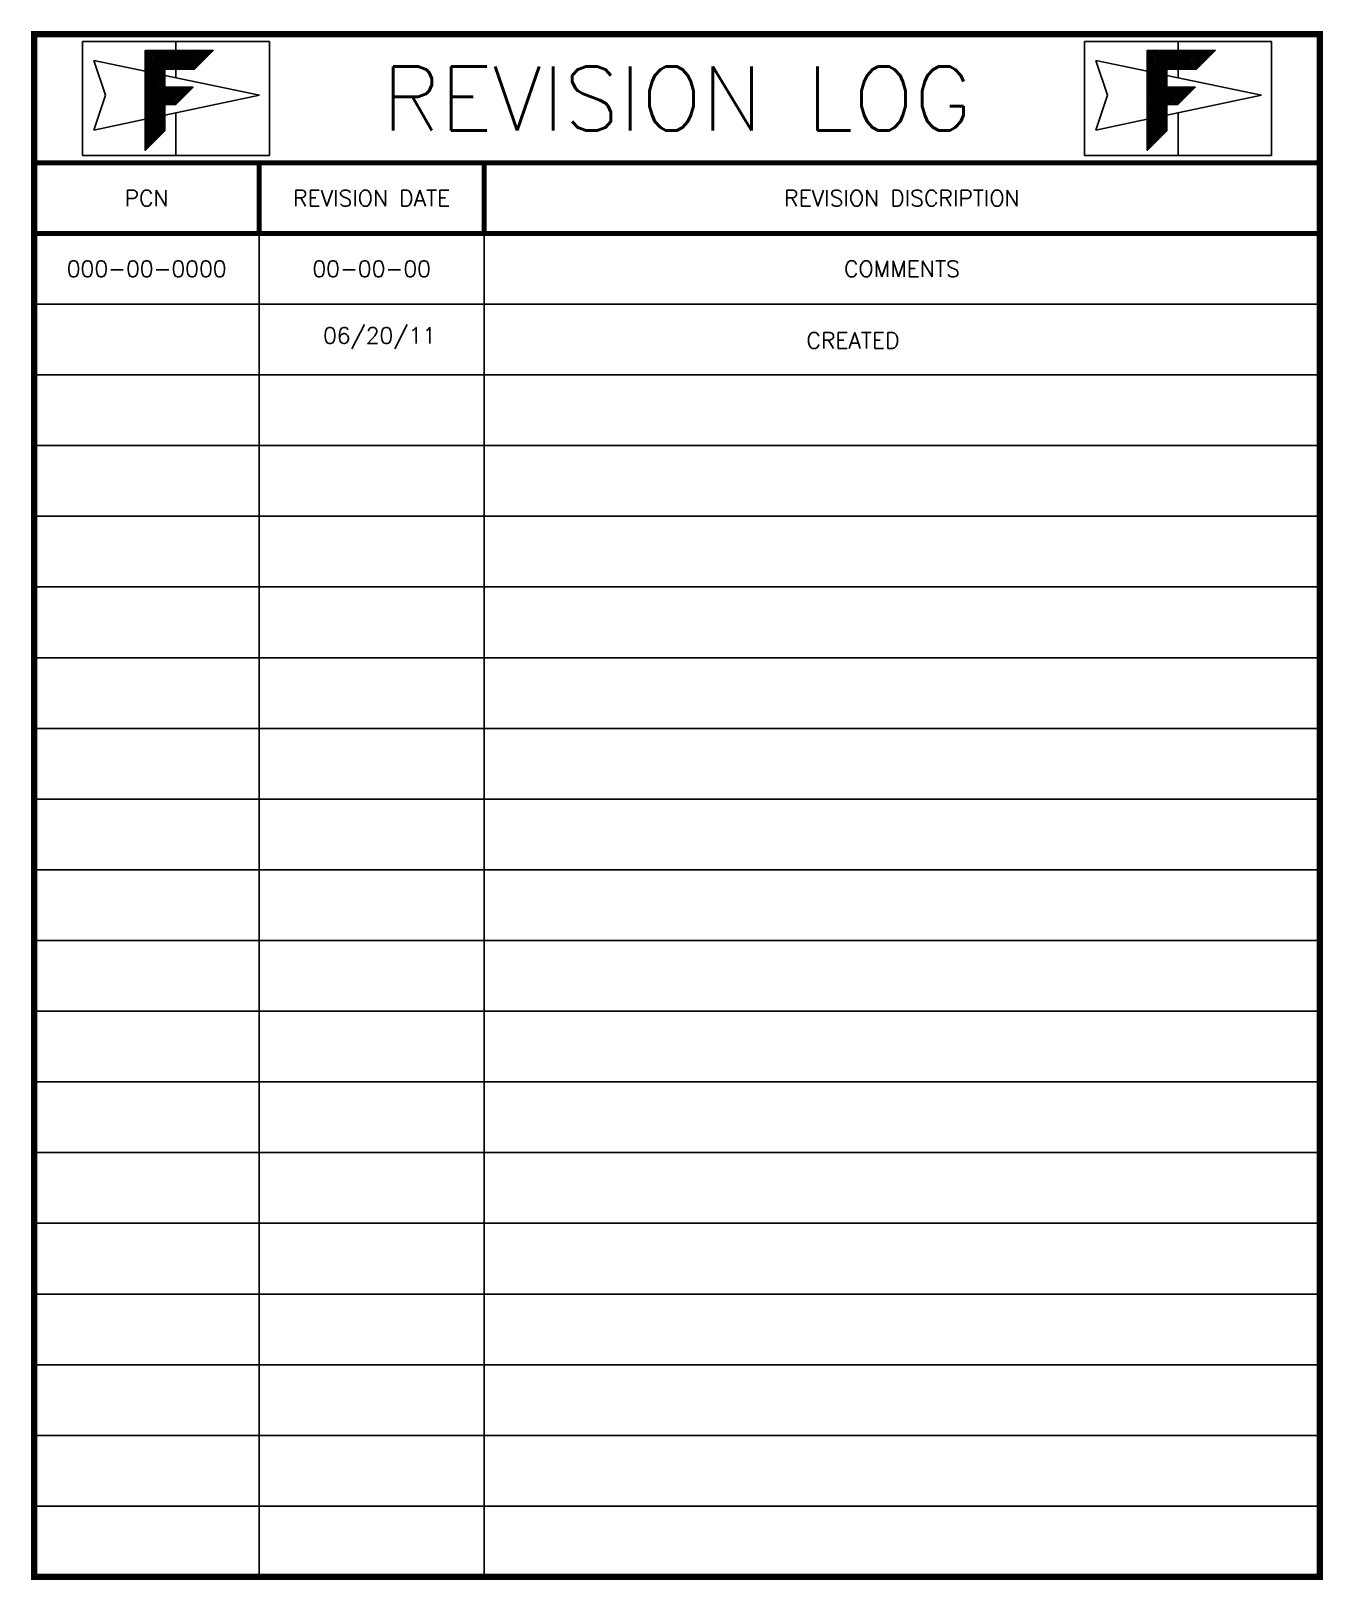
# Model space of a CAD drawing. Extents: x -4 to 57.4, y 0.4 to 32.4.
# Drawn here: x 37.25 to 57.35, y 8.31 to 32.41 of the extents above; entities that cross this region are included whole.
import ezdxf
from ezdxf.enums import TextEntityAlignment as Align

# ---------------------------------------------------------------- set-up
doc = ezdxf.new("R2010")
doc.units = 0
doc.header["$MEASUREMENT"] = 0
doc.layers.get('0').update_dxf_attribs({"linetype": 'CONTINUOUS'})
doc.layers.add('REVISION LOG', color=7, linetype='CONTINUOUS')
doc.styles.get("Standard").update_dxf_attribs({"font": 'simplex.shx'})

# ---------------------------------------------------------------- blocks, each defined once
blk = doc.blocks.new('*X38')
at = {"color": 0}
for p, q in [((7.2329, 10.2346), (7.4628, 10.4645)), ((7.2329, 10.2452), (7.4522, 10.4645)), ((7.2329, 10.2558), (7.4416, 10.4645)), ((7.2329, 10.2664), (7.431, 10.4645)), ((7.2329, 10.277), (7.4204, 10.4645)), ((7.2329, 10.2876), (7.4098, 10.4645)), ((7.2329, 10.2982), (7.3992, 10.4645)), ((7.2329, 10.3089), (7.3886, 10.4645)), ((7.2329, 10.3195), (7.378, 10.4645)), ((7.2329, 10.3301), (7.3674, 10.4645)), ((7.2329, 10.3407), (7.3568, 10.4645)), ((7.2329, 10.3513), (7.3462, 10.4645)), ((7.2329, 10.3619), (7.3356, 10.4645)), ((7.2329, 10.3725), (7.325, 10.4645)), ((7.2329, 10.3831), (7.3143, 10.4645)), ((7.2329, 10.3937), (7.3037, 10.4645)), ((7.2329, 10.4043), (7.2931, 10.4645)), ((7.2329, 10.4149), (7.2825, 10.4645)), ((7.2329, 10.4255), (7.2719, 10.4645)), ((7.2329, 10.4361), (7.2613, 10.4645)), ((7.2329, 10.4467), (7.2507, 10.4645)), ((7.2329, 10.4573), (7.2401, 10.4645)), ((7.3549, 10.3369), (7.2329, 10.4589)), ((7.3549, 10.3263), (7.2329, 10.4483)), ((7.3549, 10.3157), (7.2329, 10.4377)), ((7.3549, 10.3051), (7.2329, 10.4271)), ((7.3549, 10.2945), (7.2329, 10.4164)), ((7.3549, 10.3475), (7.2379, 10.4645)), ((7.3646, 10.3484), (7.2485, 10.4645)), ((7.3752, 10.3484), (7.2591, 10.4645)), ((7.3858, 10.3484), (7.2697, 10.4645)), ((7.3965, 10.3484), (7.2803, 10.4645)), ((7.4071, 10.3484), (7.2909, 10.4645)), ((7.4177, 10.3484), (7.3015, 10.4645)), ((7.4283, 10.3484), (7.3122, 10.4645)), ((7.4389, 10.3484), (7.3228, 10.4645)), ((7.4495, 10.3484), (7.3334, 10.4645)), ((7.4601, 10.3484), (7.344, 10.4645)), ((7.4707, 10.3484), (7.3546, 10.4645)), ((7.3573, 10.3484), (7.4734, 10.4645)), ((7.4813, 10.3484), (7.3652, 10.4645)), ((7.3679, 10.3484), (7.4841, 10.4645)), ((7.4919, 10.3484), (7.3758, 10.4645)), ((7.3785, 10.3484), (7.4947, 10.4645)), ((7.5025, 10.3484), (7.3864, 10.4645)), ((7.3892, 10.3484), (7.5053, 10.4645)), ((7.5131, 10.3484), (7.397, 10.4645)), ((7.3998, 10.3484), (7.5159, 10.4645)), ((7.5237, 10.3484), (7.4076, 10.4645)), ((7.4104, 10.3484), (7.5265, 10.4645)), ((7.5343, 10.3484), (7.4182, 10.4645)), ((7.421, 10.3484), (7.5371, 10.4645)), ((7.5422, 10.3511), (7.4288, 10.4645)), ((7.4316, 10.3484), (7.5477, 10.4645)), ((7.5476, 10.3564), (7.4394, 10.4645)), ((7.4422, 10.3484), (7.5583, 10.4645)), ((7.5529, 10.3617), (7.45, 10.4645)), ((7.4528, 10.3484), (7.5689, 10.4645)), ((7.5582, 10.367), (7.4606, 10.4645)), ((7.4634, 10.3484), (7.5795, 10.4645)), ((7.5635, 10.3723), (7.4713, 10.4645)), ((7.474, 10.3484), (7.5901, 10.4645)), ((7.5688, 10.3776), (7.4819, 10.4645)), ((7.4846, 10.3484), (7.6007, 10.4645)), ((7.5741, 10.3829), (7.4925, 10.4645)), ((7.4952, 10.3484), (7.6113, 10.4645)), ((7.5794, 10.3882), (7.5031, 10.4645)), ((7.5058, 10.3484), (7.6219, 10.4645)), ((7.5847, 10.3935), (7.5137, 10.4645)), ((7.5164, 10.3484), (7.6325, 10.4645)), ((7.59, 10.3988), (7.5243, 10.4645)), ((7.527, 10.3484), (7.6432, 10.4645)), ((7.5953, 10.4041), (7.5349, 10.4645)), ((7.5376, 10.3484), (7.6538, 10.4645)), ((7.6006, 10.4094), (7.5455, 10.4645)), ((7.6059, 10.4147), (7.5561, 10.4645)), ((7.6112, 10.42), (7.5667, 10.4645)), ((7.6165, 10.4253), (7.5773, 10.4645)), ((7.6218, 10.4306), (7.5879, 10.4645)), ((7.6271, 10.4359), (7.5985, 10.4645)), ((7.6324, 10.4412), (7.6091, 10.4645)), ((7.6377, 10.4465), (7.6197, 10.4645)), ((7.643, 10.4519), (7.6304, 10.4645)), ((7.6483, 10.4572), (7.641, 10.4645)), ((7.6536, 10.4625), (7.6516, 10.4645)), ((7.3549, 10.2839), (7.2329, 10.4058)), ((7.3549, 10.2733), (7.2329, 10.3952)), ((7.3549, 10.2627), (7.2329, 10.3846)), ((7.3549, 10.2521), (7.2329, 10.374)), ((7.3549, 10.2415), (7.2329, 10.3634)), ((7.4404, 10.1454), (7.2329, 10.3528)), ((7.2329, 10.224), (7.3549, 10.3459)), ((7.4351, 10.1401), (7.2329, 10.3422)), ((7.2329, 10.2134), (7.3549, 10.3353)), ((7.4298, 10.1348), (7.2329, 10.3316)), ((7.2329, 10.2028), (7.3549, 10.3247)), ((7.4245, 10.1295), (7.2329, 10.321)), ((7.2329, 10.1922), (7.3549, 10.3141)), ((7.4159, 10.1274), (7.2329, 10.3104)), ((7.2329, 10.1816), (7.3549, 10.3035)), ((7.4053, 10.1274), (7.2329, 10.2998)), ((7.2329, 10.171), (7.3549, 10.2929)), ((7.3947, 10.1274), (7.2329, 10.2892)), ((7.2329, 10.1604), (7.3549, 10.2823)), ((7.3841, 10.1274), (7.2329, 10.2786)), ((7.2329, 10.1498), (7.3549, 10.2717)), ((7.3735, 10.1274), (7.2329, 10.268)), ((7.2329, 10.1391), (7.3549, 10.2611)), ((7.3629, 10.1274), (7.2329, 10.2574)), ((7.2329, 10.1285), (7.3549, 10.2505)), ((7.3549, 10.1248), (7.2329, 10.2467)), ((7.2329, 10.1179), (7.3549, 10.2399)), ((7.3549, 10.1142), (7.2329, 10.2361)), ((7.2329, 10.0119), (7.4571, 10.236)), ((7.2329, 10.0225), (7.4465, 10.236)), ((7.2329, 10.0331), (7.4359, 10.236)), ((7.2329, 10.0437), (7.4253, 10.236)), ((7.2329, 10.0543), (7.4147, 10.236)), ((7.2329, 10.0649), (7.4041, 10.236)), ((7.2329, 10.0755), (7.3935, 10.236)), ((7.2329, 10.0861), (7.3828, 10.236)), ((7.2329, 10.0967), (7.3722, 10.236)), ((7.2329, 10.1073), (7.3616, 10.236)), ((7.3549, 10.1036), (7.2329, 10.2255)), ((7.3591, 10.1274), (7.4677, 10.236)), ((7.4457, 10.1507), (7.3603, 10.236)), ((7.3697, 10.1274), (7.4783, 10.236)), ((7.451, 10.156), (7.3709, 10.236)), ((7.3803, 10.1274), (7.4889, 10.236)), ((7.4563, 10.1613), (7.3815, 10.236)), ((7.3909, 10.1274), (7.4995, 10.236)), ((7.4616, 10.1666), (7.3921, 10.236)), ((7.4015, 10.1274), (7.5101, 10.236)), ((7.4669, 10.1719), (7.4028, 10.236)), ((7.4121, 10.1274), (7.5207, 10.236)), ((7.4722, 10.1772), (7.4134, 10.236)), ((7.4775, 10.1825), (7.424, 10.236)), ((7.4828, 10.1878), (7.4346, 10.236)), ((7.4881, 10.1931), (7.4452, 10.236)), ((7.4934, 10.1984), (7.4558, 10.236)), ((7.4987, 10.2037), (7.4664, 10.236)), ((7.504, 10.209), (7.477, 10.236)), ((7.5093, 10.2143), (7.4876, 10.236)), ((7.5146, 10.2196), (7.4982, 10.236)), ((7.5199, 10.2249), (7.5088, 10.236)), ((7.5252, 10.2302), (7.5194, 10.236)), ((7.5305, 10.2355), (7.53, 10.236)), ((7.3549, 10.093), (7.2329, 10.2149)), ((7.3549, 10.0824), (7.2329, 10.2043)), ((7.3549, 10.0718), (7.2329, 10.1937)), ((7.3549, 10.0612), (7.2329, 10.1831)), ((7.3549, 10.0506), (7.2329, 10.1725)), ((7.3549, 10.0399), (7.2329, 10.1619)), ((7.3549, 10.0293), (7.2329, 10.1513)), ((7.3549, 10.0187), (7.2329, 10.1407)), ((7.3549, 10.0081), (7.2329, 10.1301)), ((7.2329, 10.0013), (7.3549, 10.1232)), ((7.3549, 9.9975), (7.2329, 10.1195)), ((7.2329, 9.9907), (7.3549, 10.1126)), ((7.3549, 9.9869), (7.2329, 10.1089)), ((7.2329, 9.98), (7.3549, 10.102)), ((7.3549, 9.9763), (7.2329, 10.0983)), ((7.2329, 9.9694), (7.3549, 10.0914)), ((7.3549, 9.9657), (7.2329, 10.0876)), ((7.2329, 9.9588), (7.3549, 10.0808)), ((7.3501, 9.9599), (7.2329, 10.077)), ((7.2329, 9.9482), (7.3549, 10.0702)), ((7.3448, 9.9546), (7.2329, 10.0664)), ((7.2329, 9.9376), (7.3549, 10.0596)), ((7.3395, 9.9493), (7.2329, 10.0558)), ((7.2329, 9.927), (7.3549, 10.049)), ((7.3342, 9.944), (7.2329, 10.0452)), ((7.2329, 9.9164), (7.3549, 10.0383)), ((7.3289, 9.9387), (7.2329, 10.0346)), ((7.2329, 9.9058), (7.3549, 10.0277)), ((7.3236, 9.9334), (7.2329, 10.024)), ((7.2329, 9.8952), (7.3549, 10.0171)), ((7.3183, 9.9281), (7.2329, 10.0134)), ((7.2329, 9.8846), (7.3549, 10.0065)), ((7.313, 9.9228), (7.2329, 10.0028)), ((7.2329, 9.874), (7.3549, 9.9959)), ((7.3077, 9.9175), (7.2329, 9.9922)), ((7.2329, 9.8634), (7.3549, 9.9853)), ((7.3024, 9.9122), (7.2329, 9.9816)), ((7.2329, 9.8528), (7.3549, 9.9747)), ((7.2971, 9.9069), (7.2329, 9.971)), ((7.2918, 9.9015), (7.2329, 9.9604)), ((7.2865, 9.8962), (7.2329, 9.9498)), ((7.2811, 9.8909), (7.2329, 9.9392)), ((7.2758, 9.8856), (7.2329, 9.9285)), ((7.2705, 9.8803), (7.2329, 9.9179)), ((7.2652, 9.875), (7.2329, 9.9073)), ((7.2599, 9.8697), (7.2329, 9.8967)), ((7.2546, 9.8644), (7.2329, 9.8861)), ((7.2493, 9.8591), (7.2329, 9.8755)), ((7.244, 9.8538), (7.2329, 9.8649)), ((7.2387, 9.8485), (7.2329, 9.8543)), ((7.2334, 9.8432), (7.2329, 9.8437))]:
    blk.add_line(p, q, dxfattribs=at)

msp = doc.modelspace()

# ---------------------------------------------------------------- linework, layer by layer
at = {"layer": 'REVISION LOG', "color": 151}
for p, q in [((38.054, 32.246), (40.966, 32.246)), ((38.054, 32.246), (38.054, 30.476)), ((39.51, 32.246), (39.51, 32.108)), ((40.966, 32.246), (40.966, 30.476)), ((53.643, 32.246), (56.554, 32.246)), ((53.643, 32.246), (53.643, 30.476)), ((55.099, 32.246), (55.099, 32.108)), ((56.554, 32.246), (56.554, 30.476)), ((39.51, 31.818), (39.51, 31.684)), ((55.099, 31.818), (55.099, 31.684)), ((39.51, 31.138), (39.51, 30.476)), ((55.099, 31.138), (55.099, 30.476)), ((38.054, 30.476), (40.966, 30.476)), ((53.643, 30.476), (56.554, 30.476))]:
    msp.add_line(p, q, dxfattribs=at)
at = {"layer": 'REVISION LOG', "color": 1}
for p, q in [((39.032, 31.784), (38.233, 31.952)), ((38.233, 31.952), (38.413, 31.411)), ((54.621, 31.784), (53.822, 31.952)), ((53.822, 31.952), (54.002, 31.411)), ((40.807, 31.411), (39.337, 31.72)), ((56.395, 31.411), (54.926, 31.72)), ((38.413, 31.411), (38.233, 30.87)), ((40.807, 31.411), (39.337, 31.102)), ((54.002, 31.411), (53.822, 30.87)), ((56.395, 31.411), (54.926, 31.102)), ((39.032, 31.038), (38.233, 30.87)), ((54.621, 31.038), (53.822, 30.87))]:
    msp.add_line(p, q, dxfattribs=at)
at = {"layer": 'REVISION LOG'}
for p, q in [((44.304, 30.361), (44.304, 8.361)), ((40.804, 29.261), (40.804, 8.361)), ((37.304, 28.161), (57.304, 28.161)), ((37.304, 27.061), (57.304, 27.061)), ((37.304, 25.961), (57.304, 25.961)), ((37.304, 24.861), (57.304, 24.861)), ((37.304, 23.761), (57.304, 23.761)), ((37.304, 22.661), (57.304, 22.661)), ((37.304, 21.561), (57.304, 21.561)), ((37.304, 20.461), (57.304, 20.461)), ((37.304, 19.361), (57.304, 19.361)), ((37.304, 18.261), (57.304, 18.261)), ((37.304, 17.161), (57.304, 17.161)), ((37.304, 16.061), (57.304, 16.061)), ((37.304, 14.961), (57.304, 14.961)), ((37.304, 13.861), (57.304, 13.861)), ((37.304, 12.761), (57.304, 12.761)), ((37.304, 11.661), (57.304, 11.661)), ((37.304, 10.561), (57.304, 10.561)), ((37.304, 9.461), (57.304, 9.461))]:
    msp.add_line(p, q, dxfattribs=at)
at = {"layer": 'REVISION LOG', "const_width": 0.1}
msp.add_lwpolyline([(57.304, 8.361), (57.304, 32.361), (37.304, 32.361), (37.304, 8.361), (57.304, 8.361), (57.304, 8.361)], close=True, dxfattribs=at)
at = {"layer": 'REVISION LOG', "color": 151}
for points in [[(39.337, 30.858), (39.337, 31.265), (39.506, 31.265), (39.337, 31.265), (39.337, 30.858), (39.032, 30.554), (39.032, 32.108), (40.089, 32.108), (39.799, 31.818), (39.337, 31.818), (39.337, 31.537), (39.777, 31.537), (39.337, 31.537), (39.337, 31.818), (39.799, 31.818), (40.089, 32.108), (39.032, 32.108), (39.032, 30.554), (39.337, 30.858), (39.337, 31.265), (39.506, 31.265), (39.777, 31.537), (39.337, 31.537), (39.337, 31.818), (39.799, 31.818), (40.089, 32.108), (39.032, 32.108), (39.032, 30.554)], [(54.926, 30.858), (54.926, 31.265), (55.095, 31.265), (54.926, 31.265), (54.926, 30.858), (54.621, 30.554), (54.621, 32.108), (55.678, 32.108), (55.388, 31.818), (54.926, 31.818), (54.926, 31.537), (55.366, 31.537), (54.926, 31.537), (54.926, 31.818), (55.388, 31.818), (55.678, 32.108), (54.621, 32.108), (54.621, 30.554), (54.926, 30.858), (54.926, 31.265), (55.095, 31.265), (55.366, 31.537), (54.926, 31.537), (54.926, 31.818), (55.388, 31.818), (55.678, 32.108), (54.621, 32.108), (54.621, 30.554)]]:
    msp.add_lwpolyline(points, close=True, dxfattribs=at)
at = {"layer": 'REVISION LOG', "const_width": 0.08}
for points in [[(37.304, 30.361), (57.304, 30.361)], [(40.804, 30.361), (40.804, 29.261)], [(44.304, 30.361), (44.304, 29.261)], [(37.304, 29.261), (57.304, 29.261)]]:
    msp.add_lwpolyline(points, dxfattribs=at)

# ---------------------------------------------------------------- block references
at = {"layer": 'REVISION LOG', "color": 151, "xscale": 2.5, "yscale": 2.5, "zscale": 2.5}
for p in [(20.95, 5.947), (36.539, 5.947)]:
    msp.add_blockref('*X38', p, dxfattribs=at)

# ---------------------------------------------------------------- texts
at = {"layer": 'REVISION LOG'}
for s, height, p in [('REVISION LOG', 1, (47.304, 31.361)), ('PCN', 0.25, (39.054, 29.811)), ('REVISION DATE', 0.25, (42.554, 29.811)), ('REVISION DISCRIPTION', 0.25, (50.804, 29.811)), ('000-00-0000', 0.25, (39.054, 28.711)), ('00-00-00', 0.25, (42.554, 28.711)), ('COMMENTS', 0.25, (50.804, 28.711))]:
    msp.add_text(s, height=height, dxfattribs=at).set_placement(p, align=Align.MIDDLE_CENTER)
at = {"layer": 'REVISION LOG', "char_height": 0.25, "attachment_point": 1}
for s, insert, width in [('\\A1;06/20/11', (41.798, 27.798), 8.10529), ('CREATED', (49.319, 27.722), 6.18662)]:
    msp.add_mtext(s, dxfattribs=dict(at, insert=insert, width=width))

doc.saveas('drawing.dxf')
